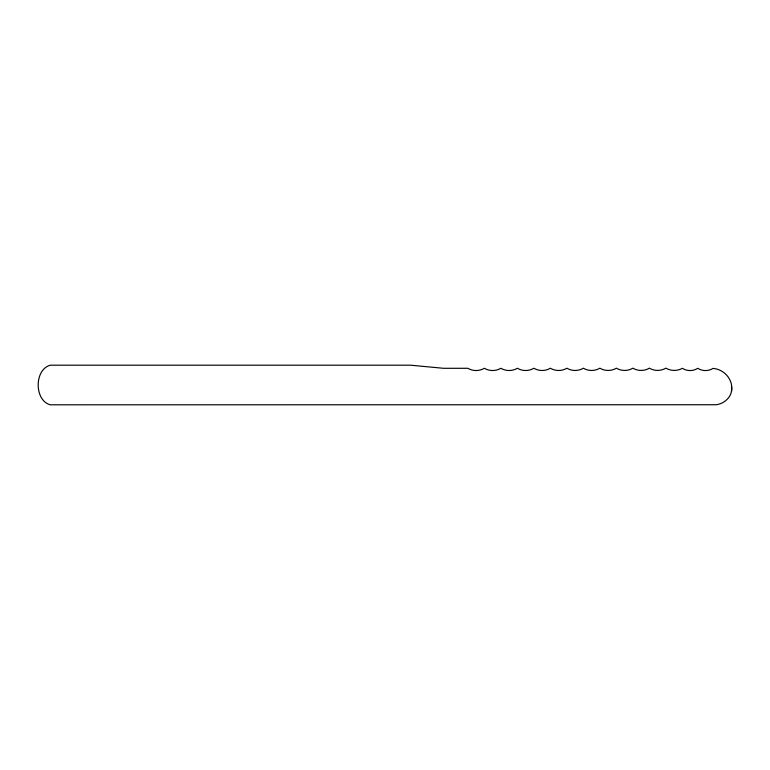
<?xml version="1.0" encoding="UTF-8"?>
<svg xmlns="http://www.w3.org/2000/svg" width="770" height="770" viewBox="0 0 770 770"><rect width="100%" height="100%" fill="white"/><g stroke="black" fill="none" stroke-linecap="round" stroke-linejoin="round"><path stroke-width="1.16" d="M731.481 391.516C733.714 380.024 724.406 369.282 713.059 368.406C708.496 371.313 702.25 371.284 697.726 368.301C693.221 371.313 686.917 371.313 682.413 368.301C677.388 371.159 670.853 371.101 665.886 368.147C660.939 371.169 654.336 371.169 649.389 368.156C644.442 371.178 637.839 371.188 632.882 368.175C627.935 371.188 621.332 371.198 616.385 368.185C611.418 371.198 604.854 371.198 599.888 368.195C594.921 371.207 588.347 371.207 583.381 368.204C578.424 371.217 571.85 371.227 566.884 368.214C561.917 371.227 555.353 371.236 550.386 368.233C545.42 371.236 538.846 371.246 533.88 368.243C528.923 371.256 522.349 371.256 517.382 368.253C512.416 371.265 505.851 371.265 500.885 368.262C495.918 371.275 489.345 371.284 484.378 368.272C479.421 371.284 472.847 371.294 467.881 368.291L443.587 368.301L410.612 365.192L50.252 365.192C34.169 369.61 34.169 400.39 50.252 404.808L716.158 404.741C724.801 403.73 733.165 395.886 731.442 386.665"/></g></svg>
